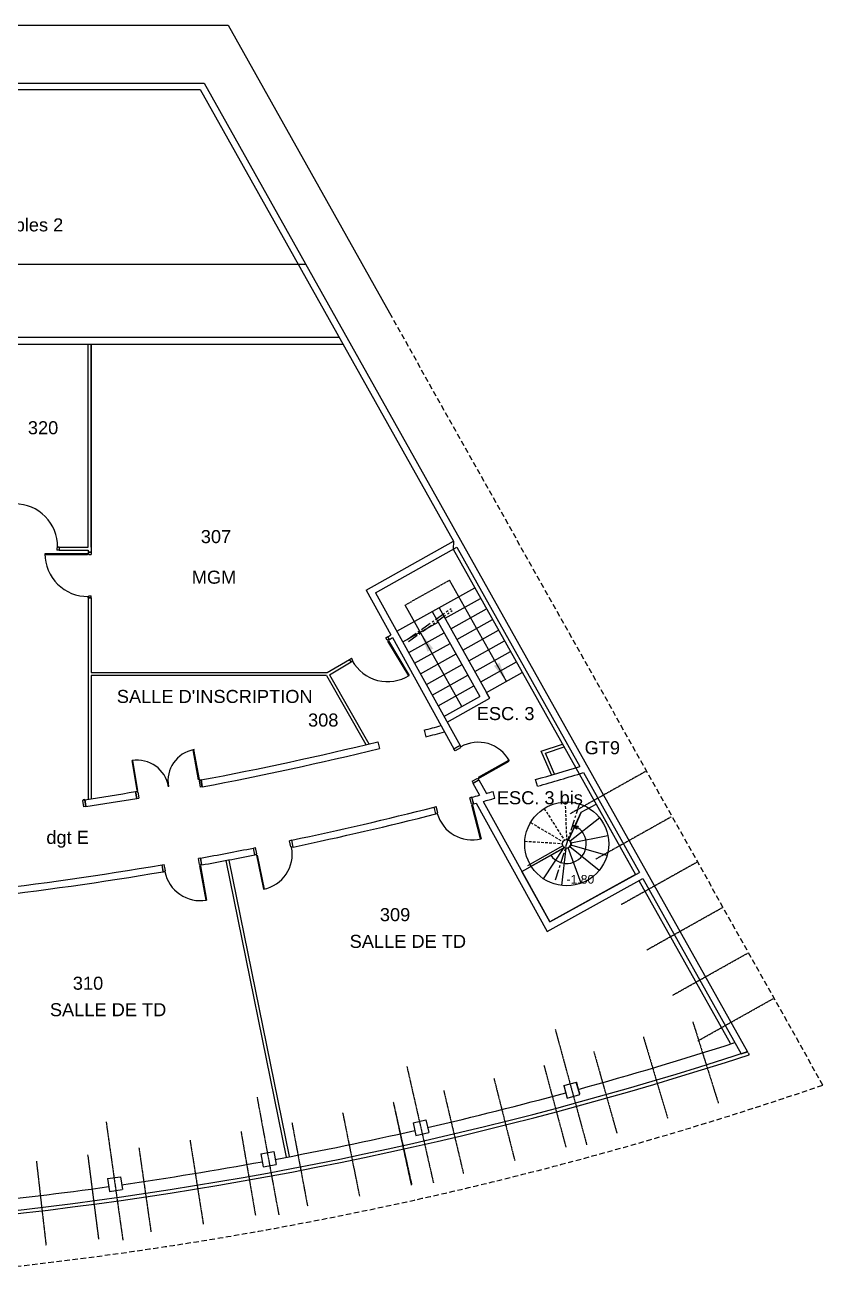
# Model space of a CAD drawing. Extents: x -14497 to -5039, y -16915 to 19656.
# Drawn here: x -6873 to -5039, y 2508 to 5419 of the extents above; entities that cross this region are included whole.
import ezdxf

# ---------------------------------------------------------------- set-up
doc = ezdxf.new("R2010")
doc.units = 0
doc.header["$MEASUREMENT"] = 0
doc.linetypes.add('AXES', pattern=[2, 1.25, -0.25, 0.25, -0.25])
doc.linetypes.add('CACHE', pattern=[0.375, 0.25, -0.125])
for name, color, linetype in [('-1.80', 3, 'CONTINUOUS'), ('BA_AXE_TRAME', 253, 'AXES'), ('BA_CLOISON', 4, 'CONTINUOUS'), ('BA_DOUBLAGE', 134, 'CONTINUOUS'), ('BA_ESCALIER', 8, 'CONTINUOUS'), ('BA_MENUIS_EXTERIEURE', 6, 'CONTINUOUS'), ('BA_MENUIS_INTERIEURE', 202, 'CONTINUOUS'), ('BA_STRUCTURE', 5, 'CONTINUOUS'), ('Circulation', 1, 'CONTINUOUS'), ('Nom. texte', 250, 'CONTINUOUS')]:
    doc.layers.add(name, color=color, linetype=linetype)
doc.styles.add('ARIAL', font='arial.ttf')

# ---------------------------------------------------------------- blocks, each defined once
blk = doc.blocks.new('p90 16 gch')
at = {"layer": 'BA_MENUIS_INTERIEURE'}
for p, q in [((-90, -16), (-90, 0)), ((-90, 0), (-85, 0)), ((-85, -14.5), (-85, 0)), ((-5, -14.5), (-5, 0)), ((0, 0), (-5, 0)), ((0, -16), (0, 0)), ((-90, -16), (-86.5, -16)), ((-86.5, -16), (-86.5, -14.5)), ((-86.5, -14.5), (-85, -14.5)), ((-86.5, -17.5), (-84.5, -17.5)), ((-86.5, -17.5), (-86.5, -97.5)), ((-84.5, -17.5), (-84.5, -97.5)), ((-3.5, -14.5), (-5, -14.5)), ((-3.5, -16), (-3.5, -14.5)), ((0, -16), (-3.5, -16))]:
    blk.add_line(p, q, dxfattribs=at)
for centre, radius, start, end in [((-86.5, -14.5), 83, 270.012, 358.9646), ((-85, -14.5), 0, 0, 90), ((-84.5, -17.5), 0, 0, 90)]:
    blk.add_arc(centre, radius, start, end, dxfattribs=at)
blk = doc.blocks.new('p90 16 drt')
at = {"layer": 'BA_MENUIS_INTERIEURE'}
for p, q in [((-90, -16), (-90, 0)), ((-90, 0), (-85, 0)), ((-85, -14.5), (-85, 0)), ((-5, -14.5), (-5, 0)), ((0, 0), (-5, 0)), ((0, -16), (0, 0)), ((-90, -16), (-86.5, -16)), ((-86.5, -16), (-86.5, -14.5)), ((-86.5, -14.5), (-85, -14.5)), ((-3.5, -17.5), (-5.5, -17.5)), ((-5.5, -17.5), (-5.5, -97.5)), ((-3.5, -14.5), (-5, -14.5)), ((-3.5, -16), (-3.5, -14.5)), ((0, -16), (-3.5, -16)), ((-3.5, -17.5), (-3.5, -97.5))]:
    blk.add_line(p, q, dxfattribs=at)
for centre, radius, start, end in [((-3.5, -14.5), 83, 181.0354, 269.988), ((-5.5, -17.5), 0, 90, 180), ((-5, -14.5), 0, 90, 180)]:
    blk.add_arc(centre, radius, start, end, dxfattribs=at)

msp = doc.modelspace()

# ---------------------------------------------------------------- hatches: boundary and pattern name
at = {"layer": 'BA_ESCALIER'}
h = msp.add_hatch(color=256, dxfattribs=at)
h.paths.add_polyline_path([(-5947.8, 3976.8), (-5941.3, 3980.4), (-5934.9, 3984.1), (-5944.8, 3996.3), (-5953.2, 3991.5)])
h.paths.add_polyline_path([(-5953.2, 3991.5), (-5944.8, 3996.3), (-5963.8, 4020)])
h = msp.add_hatch(color=256, dxfattribs=at)
h.paths.add_polyline_path([(-5782.1, 3951.4), (-5788.6, 3947.8), (-5795, 3944.1), (-5785.2, 3931.8), (-5776.7, 3936.6)])
h.paths.add_polyline_path([(-5776.7, 3936.6), (-5785.2, 3931.8), (-5766.3, 3908)])
msp.add_hatch(color=256, dxfattribs=at).paths.add_polyline_path([(-5601.5, 3574.9), (-5614.3, 3577.5), (-5604.2, 3569.2), (-5603, 3572.1)])

# ---------------------------------------------------------------- linework, layer by layer
at = {"layer": '-1.80'}
for p, q in [((-7804.5, 4868.6), (-6228.3, 4868.6)), ((-5888.1, 4231.3), (-5889, 4212.5)), ((-5607.1, 3709.8), (-5599.1, 3695.5))]:
    msp.add_line(p, q, dxfattribs=at)
msp.add_lwpolyline([(-5730.9, 3471.2), (-5633.9, 3525.3), (-5633.9, 3526.5), (-5628.9, 3524.5), (-5622.5, 3525.9), (-5618.2, 3531.8), (-5618, 3536.4), (-5619.9, 3540.6), (-5623.6, 3543.5), (-5594.2, 3607.1), (-5560.2, 3626.1), (-5469.3, 3464), (-5666.4, 3354.8), (-5730.9, 3471.2)], dxfattribs=at)
at = {"layer": 'BA_AXE_TRAME', "ltscale": 20}
for p, q in [((-5994.6, 4004.8), (-5893.6, 4076.5)), ((-5991.9, 4000), (-5890.9, 4071.8)), ((-5598.5, 3627.5), (-5654.9, 3449))]:
    msp.add_line(p, q, dxfattribs=at)
at = {"layer": 'BA_AXE_TRAME'}
for p, q in [((-5446.1, 3701.2), (-5619.5, 3604)), ((-5387.4, 3596.5), (-5560.8, 3499.3)), ((-5328.7, 3491.9), (-5502.1, 3394.7)), ((-5270.1, 3387.2), (-5443.4, 3290)), ((-5211.4, 3282.6), (-5384.7, 3185.3)), ((-5152.7, 3177.9), (-5326, 3080.7)), ((-5337.6, 3124.8), (-5279, 2937.9)), ((-5654.2, 3107.7), (-5581.8, 2842.1)), ((-5451.3, 3090), (-5395.3, 2902.3)), ((-5565.5, 3056.8), (-5512.2, 2868.3)), ((-5995.5, 3022.3), (-5934.3, 2753.9)), ((-5680.2, 3025.2), (-5629.5, 2836)), ((-5795.3, 2995.2), (-5747.3, 2805.4)), ((-5634.5, 2978.4), (-5626.6, 2949.5)), ((-5605.5, 2986.3), (-5597.6, 2957.3)), ((-6340.1, 2951.3), (-6290.2, 2680.6)), ((-6026.8, 2940.1), (-5985.4, 2748.7)), ((-6026.8, 2940.1), (-5984.1, 2749)), ((-5910.8, 2966.9), (-5865.5, 2776.3)), ((-6143.2, 2915.8), (-6104.5, 2723.8)), ((-6687.4, 2894.8), (-6648.9, 2622.2)), ((-6260, 2893.1), (-6224, 2700.7)), ((-6494.4, 2852.7), (-6463.9, 2659.3)), ((-6377, 2872.1), (-6343.8, 2679.1)), ((-6612, 2835), (-6584.2, 2641.2)), ((-6847.9, 2804.5), (-6825.6, 2610)), ((-6729.9, 2819), (-6704.8, 2624.7))]:
    msp.add_line(p, q, dxfattribs=at)
at = {"layer": 'BA_CLOISON'}
for p, q in [((-6728.8, 4217.6), (-6728.8, 4684.6)), ((-6721.8, 4217.6), (-6721.8, 4684.6)), ((-6721.8, 4684.6), (-6721.8, 4205.6)), ((-6728.8, 4205.6), (-6721.8, 4205.6)), ((-6728.8, 4100.6), (-6721.8, 4100.6)), ((-6721.8, 4100.6), (-6721.8, 3928.6)), ((-6123.6, 3953.1), (-6127.1, 3959.1)), ((-6721.8, 3928.6), (-6178.8, 3928.6)), ((-6180.6, 3921.9), (-6721.8, 3921.9)), ((-6721.8, 3921.9), (-6721.8, 3638.4)), ((-5686.4, 3747.5), (-5637.4, 3763.8)), ((-5676.9, 3743.3), (-5633.9, 3757.6)), ((-5662.6, 3693.2), (-5686.4, 3747.5)), ((-5655.9, 3695.2), (-5676.9, 3743.3)), ((-6412.1, 3496.3), (-6272.9, 2813.3)), ((-6405.2, 3497.3), (-6266, 2814.6))]:
    msp.add_line(p, q, dxfattribs=at)
for points in [[(-6795.8, 4217.6), (-6728.8, 4217.6)], [(-6795.8, 4210.6), (-6728.8, 4210.6), (-6728.8, 4205.6)], [(-6728.8, 4205.6), (-6728.8, 4205.6), (-6721.8, 4205.6)], [(-6728.8, 4100.6), (-6728.8, 3637.4)], [(-6728.8, 4100.6), (-6728.8, 4100.6), (-6721.8, 4100.6)], [(-6039.3, 4011), (-6032, 4015.3)], [(-6035.8, 4005), (-6039.3, 4011)], [(-6035.8, 4005), (-6028.6, 4009.2)], [(-6178.8, 3928.6), (-6127.1, 3959.1)], [(-6173.5, 3923.6), (-6123.6, 3953.1)], [(-6180.6, 3921.9), (-6089.9, 3762.9)], [(-6173.5, 3923.6), (-6082.8, 3764.6)]]:
    msp.add_lwpolyline(points, dxfattribs=at)
at = {"layer": 'BA_DOUBLAGE'}
for p, q in [((-5889, 4212.5), (-5607.1, 3709.8)), ((-5599.1, 3695.5), (-5469.3, 3464)), ((-5461.5, 3450.1), (-5251.6, 3075.9))]:
    msp.add_line(p, q, dxfattribs=at)
at = {"layer": 'BA_ESCALIER', "linetype": 'CACHE', "ltscale": 7}
msp.add_line((-5999.7, 4084), (-5897.2, 4141.5), dxfattribs=at)
at = {"layer": 'BA_ESCALIER'}
for p, q in [((-5766.4, 3908.2), (-5897.2, 4141.5)), ((-6018.4, 4023.7), (-5839.4, 4124.1)), ((-5868.9, 3850.7), (-5999.7, 4084)), ((-5921.4, 4078.1), (-5811.9, 3882.7)), ((-5937.1, 4069.3), (-5827.6, 3873.9)), ((-5811.9, 3882.7), (-5729.9, 3928.7)), ((-5910.1, 3827.6), (-5827.6, 3873.9)), ((-5804.5, 3869.6), (-5811.9, 3882.7)), ((-5551.8, 3594.2), (-5619.9, 3540.6)), ((-5594.2, 3607.1), (-5608.4, 3576.3)), ((-5609.6, 3573.6), (-5623.6, 3543.5)), ((-5533, 3553.2), (-5618, 3536.4)), ((-5614.3, 3577.5), (-5604.2, 3569.2)), ((-5614.3, 3577.5), (-5601.5, 3574.9)), ((-5604.2, 3569.2), (-5603, 3572.1)), ((-5601.5, 3574.9), (-5603, 3572.1)), ((-5636.5, 3529.6), (-5718.3, 3483.9)), ((-5632.9, 3525.9), (-5715.9, 3479.5)), ((-5681.5, 3454.2), (-5633.3, 3526.1)), ((-5639.2, 3438.6), (-5628.9, 3524.5)), ((-5627.7, 3534.5), (-5627.8, 3534.4)), ((-5594.4, 3443.8), (-5624.3, 3525.1)), ((-5553.3, 3472.9), (-5620.2, 3527.9)), ((-5534.8, 3508.1), (-5618.2, 3531.8))]:
    msp.add_line(p, q, dxfattribs=at)
at = {"layer": 'BA_ESCALIER', "ltscale": 25}
for p, q in [((-5907.7, 4053.6), (-5825.7, 4099.6)), ((-5894, 4029.2), (-5812, 4075.2)), ((-5880.3, 4004.8), (-5798.3, 4050.8)), ((-6004.8, 3999.2), (-5923.4, 4044.8)), ((-5991.3, 3974.7), (-5909.7, 4020.4)), ((-5866.6, 3980.4), (-5784.6, 4026.4)), ((-5977.8, 3950.1), (-5896, 3996)), ((-5852.9, 3956), (-5770.9, 4001.9)), ((-5964.3, 3925.6), (-5882.3, 3971.6)), ((-5839.2, 3931.5), (-5757.2, 3977.5)), ((-5950.6, 3901.2), (-5868.6, 3947.2)), ((-5825.5, 3907.1), (-5743.6, 3953.1)), ((-5937.2, 3876.6), (-5854.9, 3922.7)), ((-5923.7, 3852.1), (-5841.2, 3898.3))]:
    msp.add_line(p, q, dxfattribs=at)
at = {"layer": 'BA_ESCALIER', "linetype": 'CACHE', "ltscale": 25}
for p, q in [((-5679.5, 3616.1), (-5633.1, 3542.9)), ((-5631.4, 3631), (-5628.1, 3544.4)), ((-5710.9, 3583.7), (-5636.3, 3539.6)), ((-5724.1, 3540.6), (-5637.8, 3535.2))]:
    msp.add_line(p, q, dxfattribs=at)
at = {"layer": 'BA_ESCALIER'}
msp.add_lwpolyline([(-5902.9, 3814.4), (-5804.5, 3869.6)], dxfattribs=at)
for centre, radius in [((-5627.7, 3534.5), 96.6), ((-5627.8, 3534.4), 10)]:
    msp.add_circle(centre, radius, dxfattribs=at)
msp.add_arc((-5627.7, 3534.5), 45.1, 215.6134, 55.5734, dxfattribs=at)
at = {"layer": 'BA_MENUIS_EXTERIEURE'}
for p, q in [((-7798.3, 5418.6), (-6406.8, 5418.6)), ((-6406.8, 5418.6), (-6035.6, 4756.6))]:
    msp.add_line(p, q, dxfattribs=at)
at = {"layer": 'BA_MENUIS_EXTERIEURE', "linetype": 'CACHE', "ltscale": 50}
msp.add_line((-6035.6, 4756.6), (-5038.7, 2979.1), dxfattribs=at)
at = {"layer": 'BA_MENUIS_EXTERIEURE', "linetype": 'CACHE', "ltscale": 10}
msp.add_line((-5211.9, 3056.2), (-5207.9, 3049.1), dxfattribs=at)
at = {"layer": 'BA_MENUIS_EXTERIEURE'}
for points in [[(-5601, 2969.5, 0.011006), (-5240.9, 3077.2, 0.011006)], [(-5948, 2881.6, 0.009604), (-5629.9, 2961.6)], [(-6298.5, 2808.4, 0.009605), (-5977.3, 2874.9)], [(-6651.7, 2750, 0.009605), (-6328, 2803)], [(-7007.1, 2706.4, 0.009605), (-6681.5, 2745.7)]]:
    msp.add_lwpolyline(points, format="xyb", dxfattribs=at)
at = {"layer": 'BA_MENUIS_EXTERIEURE', "linetype": 'CACHE', "ltscale": 50}
msp.add_arc((-7862.4, 11212.6), 8704.2, 227.87659, 288.92936, dxfattribs=at)
at = {"layer": 'BA_MENUIS_EXTERIEURE', "ltscale": 10}
for radius, start, end in [(8584.2, 239.5591, 288.01291), (8576.2, 239.6595, 288.00226)]:
    msp.add_arc((-7862.4, 11212.6), radius, start, end, dxfattribs=at)
at = {"layer": 'BA_MENUIS_INTERIEURE'}
for p, q in [((-6730.3, 4202.1), (-6828.3, 4202.1)), ((-6730.3, 4200.1), (-6828.3, 4200.1)), ((-6800.8, 4216.1), (-6800.8, 4210.6)), ((-6799.3, 4216.1), (-6800.8, 4216.1)), ((-6795.8, 4210.6), (-6800.8, 4210.6)), ((-6795.8, 4217.6), (-6799.3, 4217.6)), ((-6799.3, 4217.6), (-6799.3, 4216.1)), ((-6795.8, 4217.6), (-6795.8, 4210.6)), ((-6730.3, 4202.1), (-6730.3, 4200.1)), ((-6728.8, 4205.6), (-6728.8, 4202.1)), ((-6721.8, 4205.6), (-6728.8, 4205.6)), ((-6728.8, 4202.1), (-6727.3, 4202.1)), ((-6727.3, 4202.1), (-6727.3, 4200.6)), ((-6727.3, 4200.6), (-6721.8, 4200.6)), ((-6721.8, 4205.6), (-6721.8, 4200.6)), ((-6728.8, 4100.6), (-6728.8, 4104.1)), ((-6728.8, 4104.1), (-6727.3, 4104.1)), ((-6727.3, 4105.6), (-6721.8, 4105.6)), ((-6727.3, 4104.1), (-6727.3, 4105.6)), ((-6721.8, 4100.6), (-6721.8, 4105.6)), ((-6721.8, 4100.6), (-6728.8, 4100.6)), ((-6039.3, 4011), (-6043.6, 4008.4)), ((-6040.8, 4003.7), (-6043.6, 4008.4)), ((-6039.5, 4004.5), (-6040.8, 4003.7)), ((-6038, 4001.9), (-6039.7, 4000.9)), ((-6039.7, 4000.9), (-5991.9, 3921.1)), ((-6038.7, 4003.2), (-6039.5, 4004.5)), ((-6035.7, 4005), (-6039.3, 4011)), ((-6035.7, 4005), (-6038.7, 4003.2)), ((-6038, 4001.9), (-5990.2, 3922.2)), ((-6127.1, 3959.1), (-6122.8, 3961.6)), ((-6123.6, 3953.1), (-6127.1, 3959.1)), ((-6120, 3956.9), (-6122.8, 3961.6)), ((-6123.6, 3953.1), (-6120.6, 3954.8)), ((-6121.3, 3956.1), (-6120, 3956.9)), ((-6120.6, 3954.8), (-6121.3, 3956.1)), ((-5887.2, 3752.9), (-5873.2, 3760.7)), ((-5872.1, 3755.6), (-5884.7, 3748.5)), ((-5873.2, 3760.7), (-5871.5, 3757.6)), ((-5871.5, 3757.6), (-5872.8, 3756.9)), ((-5872.8, 3756.9), (-5872.1, 3755.6)), ((-6616.3, 3657), (-6627.7, 3726.1)), ((-6614.3, 3657.4), (-6625.8, 3726.4)), ((-6474.8, 3682.2), (-6487.3, 3751)), ((-6472.8, 3682.5), (-6485.3, 3751.4)), ((-5884.7, 3748.5), (-5887.2, 3752.9)), ((-5830.6, 3687.7), (-5760.7, 3726.9)), ((-5832.2, 3684.5), (-5759.9, 3725.1)), ((-6472.8, 3682.5), (-6474.8, 3682.2)), ((-6472.2, 3679.6), (-6473.7, 3679.3)), ((-6473.7, 3679.3), (-6471.1, 3665)), ((-6469.1, 3681.7), (-6472.5, 3681.1)), ((-6472.5, 3681.1), (-6472.2, 3679.6)), ((-6469.1, 3681.7), (-6466.2, 3665.9)), ((-5845.6, 3678.7), (-5833.8, 3685.3)), ((-5845.6, 3678.7), (-5843.2, 3674.4)), ((-5843.2, 3674.4), (-5830.1, 3681.7)), ((-5833.1, 3684), (-5833.8, 3685.3)), ((-5831.8, 3684.7), (-5833.1, 3684)), ((-5830.1, 3681.7), (-5831.8, 3684.7)), ((-6619.5, 3655), (-6616, 3655.6)), ((-6619.5, 3655), (-6616.9, 3639.2)), ((-6616.9, 3639.2), (-6611.9, 3640)), ((-6616.3, 3657.1), (-6614.3, 3657.4)), ((-6616, 3655.6), (-6615.8, 3654.1)), ((-6615.8, 3654.1), (-6614.3, 3654.3)), ((-6614.3, 3654.3), (-6611.9, 3640)), ((-6466.2, 3665.9), (-6471.1, 3665)), ((-6740, 3634.3), (-6741.5, 3634.1)), ((-6741.5, 3634.1), (-6739.3, 3619.7)), ((-6736.8, 3636.3), (-6740.3, 3635.8)), ((-6740.3, 3635.8), (-6740, 3634.3)), ((-6734.4, 3620.5), (-6739.3, 3619.7)), ((-6736.8, 3636.3), (-6734.4, 3620.5))]:
    msp.add_line(p, q, dxfattribs=at)
for centre, radius, start, end in [((-6897.3, 4219.1), 98, 359.1232, 90), ((-6730.3, 4202.1), 98, 180, 270.8768), ((-6039.7, 4000.9), 93, 209.0585, 302.2073), ((-5831.3, 3687.4), 81, 27.849, 119.7675), ((-6615.8, 3654.1), 73, 9.4409, 99.4279), ((-6472.2, 3679.6), 73, 100.2898, 190.2768), ((-5833.8, 3685.3), 0, 119.284, 209.284)]:
    msp.add_arc(centre, radius, start, end, dxfattribs=at)
at = {"layer": 'BA_STRUCTURE'}
for p, q in [((-7797.4, 5285.5), (-6462.1, 5285.5)), ((-7783.1, 5270.5), (-6470.9, 5270.5)), ((-6470.9, 5270.5), (-5888.1, 4231.3)), ((-6462.1, 5285.5), (-5211.9, 3056.2)), ((-7813.4, 4700.6), (-6151.3, 4700.6)), ((-7829.3, 4684.6), (-6142.3, 4684.6)), ((-6089, 4118.6), (-5888.1, 4231.3)), ((-6067.4, 4112.5), (-5880.3, 4217.4)), ((-5880.3, 4217.4), (-5597.3, 3712.7)), ((-5880.3, 4217.4), (-5597.3, 3712.7)), ((-6089, 4118.6), (-6032, 4015.3)), ((-6067.4, 4112.5), (-5873.2, 3760.6)), ((-6028.6, 4009.2), (-5887.2, 3752.9)), ((-5956, 3796.3), (-5952, 3780.9)), ((-6062.4, 3769.6), (-6058.6, 3754)), ((-5887.2, 3752.9), (-5873.2, 3760.6)), ((-5874.1, 3760.2), (-5887.2, 3752.9)), ((-5589.3, 3698.4), (-5460.5, 3468.9)), ((-6466.2, 3665.9), (-6469.2, 3681.6)), ((-6469.1, 3681.7), (-6466.2, 3665.9)), ((-5843.7, 3674.1), (-5829.7, 3681.8)), ((-5843.7, 3674.1), (-5828.5, 3646.5)), ((-5829.7, 3681.8), (-5812.6, 3650.8)), ((-5694.8, 3667.2), (-5699.3, 3682.5)), ((-6616.9, 3639.2), (-6619.5, 3654.8)), ((-5841.8, 3626.3), (-5846, 3641.8)), ((-5793, 3639.5), (-5797.3, 3655)), ((-6734.4, 3620.5), (-6736.8, 3636.1)), ((-5928.9, 3603.5), (-5932.9, 3619)), ((-5835.9, 3627.9), (-5672.6, 3333.1)), ((-5820, 3632.2), (-5666.4, 3354.8)), ((-6345.3, 3509.2), (-6348.4, 3524.9)), ((-6257.1, 3527.2), (-6260.4, 3542.9)), ((-6467.1, 3486.1), (-6470, 3501.8)), ((-6556, 3470.5), (-6558.7, 3486.2)), ((-5666.4, 3354.8), (-5460.5, 3468.9)), ((-5672.6, 3333.1), (-5452.7, 3454.9)), ((-5452.7, 3454.9), (-5226.4, 3051.5)), ((-5226.4, 3051.5), (-5211.9, 3056.2)), ((-5634.5, 2978.4), (-5605.5, 2986.3)), ((-5634.5, 2978.4), (-5626.6, 2949.5)), ((-5597.6, 2957.3), (-5605.6, 2986.3)), ((-5626.6, 2949.5), (-5597.6, 2957.3)), ((-5981.2, 2892.3), (-5952, 2899)), ((-5981.2, 2892.3), (-5974.6, 2863.1)), ((-5952, 2899), (-5945.3, 2869.8)), ((-5974.6, 2863.1), (-5945.3, 2869.8)), ((-6331.3, 2820.9), (-6301.8, 2826.3)), ((-6301.8, 2826.3), (-6296.3, 2796.8)), ((-6331.3, 2820.9), (-6325.9, 2791.4)), ((-6325.9, 2791.4), (-6296.4, 2796.8)), ((-6684.1, 2764.1), (-6654.4, 2768.3)), ((-6654.4, 2768.3), (-6650.1, 2738.6)), ((-6684.1, 2764.1), (-6679.9, 2734.4)), ((-6679.9, 2734.4), (-6650.2, 2738.6))]:
    msp.add_line(p, q, dxfattribs=at)
for points in [[(-5956, 3796.3, 0.001318), (-5916.9, 3806.6, 0.001318)], [(-5952, 3780.9, 0.00145), (-5908.9, 3792.3, 0.00145)], [(-6469.2, 3681.6, 0.013552), (-6062.4, 3769.5, 0.013552)], [(-6466.2, 3665.9, 0.01358), (-6058.6, 3754, 0.01358)], [(-5699.3, 3682.5, 0.003398), (-5597.3, 3712.7)], [(-5694.8, 3667.2, 0.00351), (-5589.3, 3698.4)], [(-6736.8, 3636.1, 0.003867), (-6619.5, 3654.8, 0.003867)], [(-6734.4, 3620.5, 0.003875), (-6616.9, 3639.2, 0.003875)], [(-5846, 3641.8, 0.000578), (-5828.5, 3646.5, 0.000578)], [(-5820, 3632.2, 0.000893), (-5793, 3639.5, 0.000893)], [(-5812.6, 3650.8, 0.000508), (-5797.3, 3655)], [(-6260.4, 3542.9, 0.010745), (-5932.9, 3619, 0.010745)], [(-5841.8, 3626.3, 0.000194), (-5835.9, 3627.9, 0.000194)], [(-6257.1, 3527.2, 0.010745), (-5928.9, 3603.5, 0.010745)], [(-6470, 3501.8, 0.003952), (-6348.4, 3524.9, 0.003952)], [(-6467.1, 3486.1, 0.003952), (-6345.3, 3509.2, 0.003952)], [(-6982.6, 3426.1, 0.013679), (-6558.7, 3486.2, 0.013679)], [(-6980.8, 3410.2, 0.01368), (-6556, 3470.5, 0.01368)]]:
    msp.add_lwpolyline(points, format="xyb", dxfattribs=at)

# ---------------------------------------------------------------- block references
at = {"layer": 'BA_MENUIS_INTERIEURE'}
for name, p, rotation in [('p90 16 drt', (-5845.8, 3641.7), 14.6066505082775), ('p90 16 gch', (-6260.3, 3542.8), 11.49226007456991), ('p90 16 drt', (-6469.9, 3501.8), 10.05726054827546)]:
    msp.add_blockref(name, p, dxfattribs=dict(at, rotation=rotation))

# ---------------------------------------------------------------- texts
at = {"layer": '-1.80', "insert": (-5628.1, 3462.9), "char_height": 20, "attachment_point": 1, "style": 'ARIAL'}
msp.add_mtext_dynamic_manual_height_columns('-1.80', width=500.592, gutter_width=1193.2, heights=[0], dxfattribs=at)
at = {"layer": 'Circulation', "insert": (-6776.1, 3545), "char_height": 30, "width": 224.767, "attachment_point": 5, "style": 'ARIAL'}
msp.add_mtext('dgt E', dxfattribs=at)
at = {"layer": 'Nom. texte', "char_height": 30, "attachment_point": 1, "style": 'ARIAL'}
for s, width, insert in [('Combles 2', 313.96, (-6986.3, 4974.2)), ('320', 500.592, (-6867.5, 4507.3)), ('307', 500.592, (-6469.6, 4256.7)), ('MGM', 500.592, (-6490.4, 4163.3)), ("SALLE D'INSCRIPTION", 507.635, (-6662.8, 3888.8)), ('308', 500.592, (-6222.9, 3834.5)), ('GT9', 187.999, (-5586.6, 3770.8)), ('309', 500.592, (-6057.6, 3386.6)), ('SALLE DE TD', 507.635, (-6127.1, 3325.1)), ('310', 500.592, (-6764, 3228.8)), ('SALLE DE TD', 286.129, (-6816.8, 3167.8))]:
    msp.add_mtext_dynamic_manual_height_columns(s, width=width, gutter_width=1193.2, heights=[0], dxfattribs=dict(at, insert=insert))
at = {"layer": 'Nom. texte', "char_height": 30, "width": 224.767, "attachment_point": 5, "style": 'ARIAL'}
for s, insert in [('ESC. 3', (-5768.3, 3834.2)), ('ESC. 3 bis', (-5689.5, 3640.4))]:
    msp.add_mtext(s, dxfattribs=dict(at, insert=insert))

doc.saveas('drawing.dxf')
